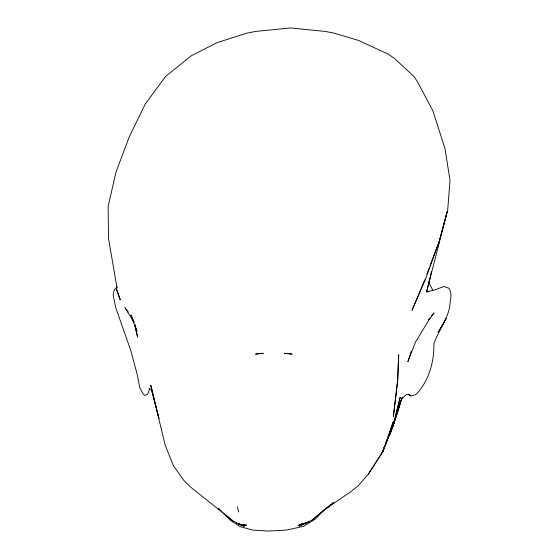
<?xml version="1.0" encoding="UTF-8"?>
<svg xmlns="http://www.w3.org/2000/svg" width="559" height="559" viewBox="0 0 559 559"><rect width="100%" height="100%" fill="white"/><g stroke="black" fill="none" stroke-linecap="round" stroke-linejoin="round"><path stroke-width="0.84" d="M429.109 281.904L431.387 271.709M429.745 278.375L426.65 291.903L428.334 291.756M401.886 398.092L396.513 415.882L389.986 434.133L387.632 438.668M402.194 397.044L393.082 425.951L389.986 434.133L401.544 399.105L406.812 394.221L410.683 395.409M411.291 351.164L407.881 361.722L415.435 342.227L428.97 319.888L434.036 312.837L431.443 316.094M368.374 474.109L382.782 451.672L393.208 421.87L385.43 445.32L382.782 451.672L368.374 474.109L358.151 485.806L351.213 491.424L324.185 509.899L312.111 520.087L299.282 526.068L308.834 521.987L298.101 525.481L308.834 521.987M426.943 274.064L429.396 267.53M430.011 265.902L437.997 244.667L425.56 279.067L411.99 310.35L424.791 279.786M382.782 451.672L393.815 423.275L400.195 397.295L393.082 425.951L385.312 444.817M383.027 450.295L382.076 452.678L384.662 446.389M383.663 448.709L384.613 446.32M385.885 443.14L393.815 423.275L393.082 425.951L389.742 432.897M149.805 388.882L147.611 394.13L144.529 395.486L142.664 393.222L139.701 387.597L137.388 375.243L130.897 350.856L115.727 307.66L113.1 294.789L114.357 289.576L117.285 286.851M428.327 320L429.885 318.043M312.111 520.087L333.597 502.555L324.185 509.899L315.241 519.129L303.355 526.403L286.299 530.1L268.082 531.05L252.731 530.1L240.146 526.669L230.21 520.205L218.394 508.152M287.445 353.4L284.293 353.323L292.098 354.113L288.192 353.512M240.454 524.37L236.422 523.14L245.345 525.774L238.742 524.118L240.712 524.81L246.687 525.174L242.166 524.628M148.974 388.701L151.775 389.623M236.422 523.14L244.192 526.347L237.952 523.399M225.151 514.483L233.278 521.191L236.394 522.665M233.278 521.191L190.158 486.693L184.093 480.698L173.409 465.724L165.164 445.097L150.783 385.319L158.959 418.495L151.258 389.33M408.902 394.57L410.62 396.114L416.169 394.402C428.907 380.812 434.168 362.232 433.875 343.841C438.312 331.075 447.081 320.279 449.716 306.87C449.974 300.756 452.804 293.761 448.933 288.248L443.86 286.488L435.985 289.541L426.65 291.903L447.151 211.63L437.949 246.107L447.612 210.743L450.016 180.613L445.076 148.89L432.904 110.857L417.273 81.369L413.758 76.276L394.591 58.562L388.267 54.139L358.396 40.381L334.044 33.135L325.338 31.423L290.505 27.95L255.68 31.423L246.966 33.135L216.906 42.694L191.374 55.739L165.688 76.352L145.214 104.093L129.227 136.941L115.916 172.319L108.132 206.606L108.509 238.274L116.971 287.738L116.635 289.681L120.276 299.924L116.817 289.897M128.29 312.034L124.888 307.646L133.922 322.166M428.921 282.756L433.008 290.596M133.049 319.811L134.027 322.11L130.96 314.969L136.955 331.585L134.824 324.465M237.219 506.615L238.735 511.995M134.712 324.548L137.612 337.182L134.733 324.562M398.686 354.804L397.687 380.239L393.382 416.497L397.687 380.239L398.686 354.804M446.054 318.847L438.109 332.528L446.054 318.847M306.528 522.972L299.268 524.628L306.528 522.972M260.208 353.4L255.554 354.113L263.359 353.323L260.208 353.4"/></g></svg>
